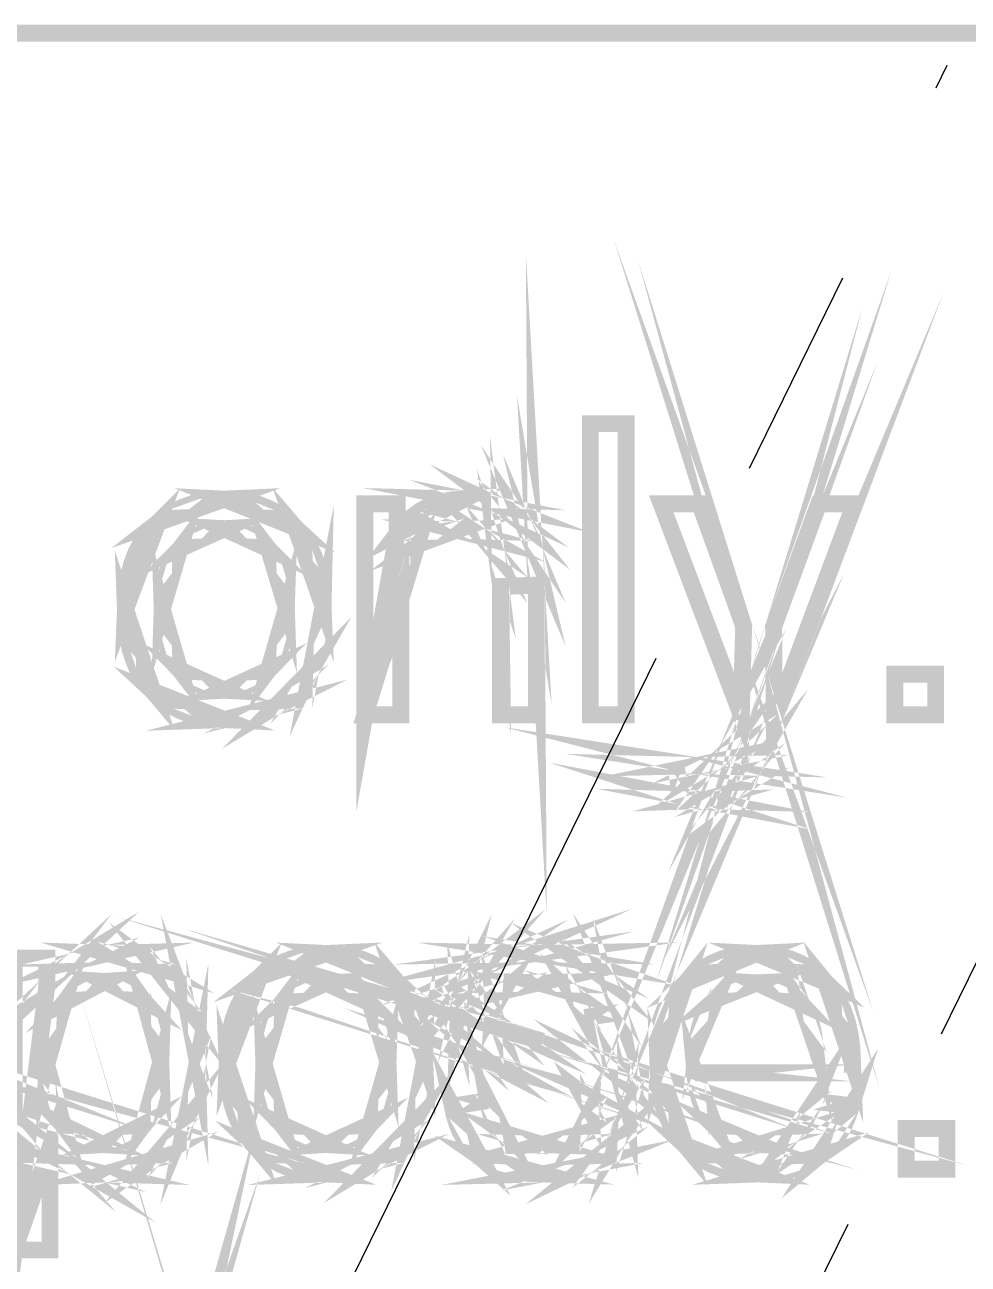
# Model space of a CAD drawing. Extents: x -4 to 1079, y -4 to 725.
# Drawn here: x 268.4 to 324.1, y 647.4 to 720.5 of the extents above; entities that cross this region are included whole.
import ezdxf

# ---------------------------------------------------------------- set-up
doc = ezdxf.new("R2010")
doc.units = 0
doc.linetypes.add('1', pattern=[125, 62.5, -12.5, 12.5, -12.5, 12.5, -12.5])
doc.linetypes.add('2', pattern=[100, 62.5, -12.5, 12.5, -12.5])
doc.layers.get('0').update_dxf_attribs({"linetype": 'CONTINUOUS'})
doc.layers.add('CL', color=7, linetype='CONTINUOUS')
doc.layers.add('ROW', color=7, linetype='CONTINUOUS')

msp = doc.modelspace()

# ---------------------------------------------------------------- linework, layer by layer
at = {"color": 7, "const_width": 1}
for points in [[(0, 720.0452880859375), (478.98712158203125, 720.0452880859375), (478.98712158203125, 612.7885437011719), (0, 612.7885437011719), (0, 720.0452880859375)], [(298.4484332893044, 689.5277444776148), (298.47952580374044, 689.3423852569387), (298.505834854417, 689.121150058067), (298.52736044133417, 688.8640388809999), (298.5441025644921, 688.5710517257377), (298.55606122389054, 688.2421885922798), (298.56323641952963, 687.8774494806266), (298.5656281514093, 687.4768343907781), (298.4484332893044, 689.5277444776148)], [(310.80077175516635, 685.0626202314161), (310.94260145563226, 684.667984471267), (311.08012603871447, 684.2676085546061), (311.2133455044134, 683.8614924814342), (311.34225985272883, 683.4496362517513), (311.4668690836608, 683.0320398655568), (311.5871731972094, 682.6087033228512), (311.7031721933745, 682.1796266236342), (310.80077175516635, 685.0626202314161)], [(311.7031721933745, 682.1796266236342), (311.80984343520885, 682.5933962388212), (311.9222548335544, 683.0042957757523), (312.04040638841116, 683.4123252344278), (312.16429809977933, 683.817484614848), (312.29392996765864, 684.2197739170123), (312.42930199204926, 684.6191931409211), (312.57041417295113, 685.0157422865741), (311.7031721933745, 682.1796266236342)], [(309.82805439969525, 677.7145023774356), (309.8900002553794, 677.8240436975257), (309.961991384958, 677.9718527276905), (310.0440277884315, 678.1579294679306), (310.13610946579973, 678.3822739182459), (310.2382364170626, 678.6448860786361), (310.3504086422202, 678.9457659491015), (310.4726261412725, 679.2849135296419), (309.82805439969525, 677.7145023774356)], [(301.75332840066403, 679.8240098953247), (301.75332840066403, 697.0047766799107), (303.8628359185532, 697.0047766799107), (303.8628359185532, 679.8240098953247), (301.75332840066403, 679.8240098953247)], [(297.79214206151664, 691.0864361436106), (297.9203388902683, 690.8939017272955), (298.0370554059972, 690.6913220370855), (298.1422916087036, 690.4786970729805), (298.2360474983877, 690.2560268349812), (298.3183230750491, 690.0233113230872), (298.38911833868804, 689.7805505372984), (298.4484332893044, 689.5277444776148), (297.79214206151664, 691.0864361436106)], [(296.4561206335202, 687.3947979873046), (296.4510979965729, 687.7498505848453), (296.4360300857308, 688.0783549585209), (296.410916900994, 688.380311108332), (296.3757584423625, 688.6557190342788), (296.3305547098363, 688.9045787363609), (296.2753057034154, 689.1268902145782), (296.2100114230998, 689.3226534689311), (296.4561206335202, 687.3947979873046)], [(294.31145465699956, 692.5513719199225), (294.62919623721683, 692.5431204449377), (294.93952344860696, 692.5183660199829), (295.24243629116995, 692.477108645058), (295.5379347649061, 692.4193483201636), (295.82601886981513, 692.345085045299), (296.1066886058971, 692.2543188204647), (296.37994397315197, 692.1470496456604), (294.31145465699956, 692.5513719199225)], [(296.37994397315197, 692.1470496456604), (296.6398056418807, 692.02638677233), (296.8802942823837, 691.8954394519168), (297.1014098946613, 691.7542076844209), (297.30315247871346, 691.6026914698423), (297.48552203454005, 691.4408908081812), (297.6485185621411, 691.2688056994373), (297.79214206151664, 691.0864361436106), (296.37994397315197, 692.1470496456604)], [(274.3180111818947, 686.0470570730977), (274.3572355847217, 686.9982488416517), (274.47490879320253, 687.8762536146868), (274.67103080733733, 688.6810713922034), (274.9456016271261, 689.4127021742016), (275.29862125256875, 690.071145960681), (275.73008968366537, 690.6564027516418), (276.2400069204159, 691.1684725470841), (274.3180111818947, 686.0470570730977)], [(276.2400069204159, 691.1684725470841), (276.71309148621924, 691.5353642174292), (277.2148768345787, 691.8458110154131), (277.7453629654946, 692.0998129410364), (278.30454987896684, 692.2973699942992), (278.89243757499537, 692.438482175201), (279.50902605358016, 692.5231494837421), (280.1543153147213, 692.5513719199225), (276.2400069204159, 691.1684725470841)], [(280.1543153147213, 692.5513719199225), (280.1543153147213, 692.5513719199225)], [(280.1543153147213, 692.5513719199225), (280.86848645399766, 692.5170505674491), (281.5443898831988, 692.4140865100283), (282.1820256023249, 692.2424797476601), (282.781393611376, 692.0022302803452), (283.34249391035195, 691.6933381080827), (283.86532649925283, 691.3158032308731), (284.3498913780786, 690.8696256487165), (280.1543153147213, 692.5513719199225)], [(288.45171155175194, 679.8240098953247), (288.45171155175194, 692.2701042508706), (290.35026831785217, 692.2701042508706), (290.35026831785217, 690.5004618330859), (290.35026831785217, 690.5004618330859), (288.45171155175194, 679.8240098953247)], [(290.35026831785217, 690.5004618330859), (290.76690801129473, 691.0445808357163), (291.23329572783484, 691.504989222557), (291.7494314674725, 691.8816869936084), (292.3153152302079, 692.174674148871), (292.9309470160408, 692.383950688344), (293.59632682497136, 692.5095166120279), (294.31145465699956, 692.5513719199225), (290.35026831785217, 690.5004618330859)], [(296.2100114230998, 689.3226534689311), (296.13192137722785, 689.4998808012165), (296.03828507413783, 689.666584513231), (295.9291025138298, 689.8227646049749), (295.8043736963039, 689.9684210764482), (295.6640986215599, 690.1035539276509), (295.5082772895979, 690.2281631585829), (295.3369097004179, 690.3422487692442), (296.2100114230998, 689.3226534689311)], [(294.31145465699956, 692.5513719199225), (294.31145465699956, 692.5513719199225)], [(310.6601379206404, 679.8005709229037), (305.93718497781083, 692.2701042508706), (308.2107653026469, 692.2701042508706), (310.80077175516635, 685.0626202314161), (310.80077175516635, 685.0626202314161), (310.6601379206404, 679.8005709229037)], [(312.57041417295113, 685.0157422865741), (315.23073754273355, 692.2701042508706), (317.3402450606227, 692.2701042508706), (312.6055726315826, 679.6130591435358), (312.6055726315826, 679.6130591435358), (312.57041417295113, 685.0157422865741)], [(283.81079501239583, 686.1173739903606), (283.7893890120726, 686.754172603329), (283.7251710111028, 687.345289137395), (283.6181410094865, 687.890723592559), (283.46829900722383, 688.3904759688209), (283.2756450043146, 688.8445462661805), (283.0401790007588, 689.252934484638), (282.7619009965565, 689.6156406241935), (283.81079501239583, 686.1173739903606)], [(296.37994397315197, 692.1470496456604), (296.37994397315197, 692.1470496456604)], [(280.1543153147213, 690.8051684745587), (279.713279956106, 690.781011982574), (279.29424853078376, 690.7085425066192), (278.8972210387547, 690.5877600466946), (278.5221974800189, 690.4186646028004), (278.1691778545762, 690.2012561749364), (277.8381621624267, 689.9355347631024), (277.5291504035704, 689.6215003672987), (280.1543153147213, 690.8051684745587)], [(276.2400069204159, 691.1684725470841), (276.2400069204159, 691.1684725470841)], [(282.7619009965565, 689.6156406241935), (282.45181295835437, 689.9312296457191), (282.1209168527988, 690.1982665100868), (281.76921267988996, 690.4167512172966), (281.3967004396278, 690.5866837673489), (281.0033801320123, 690.7080641602432), (280.5892517570435, 690.7808923959799), (280.1543153147213, 690.8051684745587), (282.7619009965565, 689.6156406241935)], [(280.1543153147213, 690.8051684745587), (280.1543153147213, 690.8051684745587)], [(284.3498913780786, 690.8696256487165), (284.3498913780786, 690.8696256487165)], [(284.3498913780786, 690.8696256487165), (284.7820773287392, 690.3629372500037), (285.14777313314414, 689.8038699231254), (285.4469787912937, 689.1924236680817), (285.6796943031879, 688.5285984848732), (285.8459196688265, 687.812394373499), (285.94565488820973, 687.0438113339598), (285.97889996133745, 686.2228493662551), (284.3498913780786, 690.8696256487165)], [(293.86611418100074, 690.7231320710853), (293.4885793037913, 690.7056724283636), (293.1261123374237, 690.6532935001983), (292.7787132818984, 690.5659952865894), (292.44638213721504, 690.4437777875372), (292.12911890337375, 690.2866410030414), (291.82692358037457, 690.094584933102), (291.53979616821744, 689.8676095777191), (293.86611418100074, 690.7231320710853)], [(295.3369097004179, 690.3422487692442), (295.15334427865156, 690.4432994411615), (294.96092944893013, 690.5288038558602), (294.759665211254, 690.5987620133412), (294.549551565623, 690.6531739136044), (294.33058851203714, 690.6920395566492), (294.10277605049635, 690.7153589424763), (293.86611418100074, 690.7231320710853), (295.3369097004179, 690.3422487692442)], [(293.86611418100074, 690.7231320710853), (293.86611418100074, 690.7231320710853)], [(297.79214206151664, 691.0864361436106), (297.79214206151664, 691.0864361436106)], [(295.3369097004179, 690.3422487692442), (295.3369097004179, 690.3422487692442)], [(277.5291504035704, 689.6215003672987), (277.25242702509, 689.2586746411495), (277.018276474068, 688.8465792382782), (276.82669875050453, 688.3852141586855), (276.67769385439976, 687.8745794023711), (276.57126178575334, 687.3146749693349), (276.5074025445656, 686.7055008595771), (276.4861161308363, 686.0470570730977), (277.5291504035704, 689.6215003672987)], [(277.5291504035704, 689.6215003672987), (277.5291504035704, 689.6215003672987)], [(282.7619009965565, 689.6156406241935), (282.7619009965565, 689.6156406241935)], [(282.76776073966175, 682.4726137788966), (283.0444841181423, 682.8397446224296), (283.27863466916415, 683.2580585281878), (283.47021239272755, 683.7275554961715), (283.6192172888325, 684.2482355263808), (283.72564935747874, 684.8200986188151), (283.7895085986666, 685.4431447734753), (283.81079501239583, 686.1173739903606), (282.76776073966175, 682.4726137788966)], [(291.53979616821744, 689.8676095777191), (291.2801736726769, 689.5918428919906), (291.060493099527, 689.2534128310141), (290.880754448768, 688.8523193947894), (290.74095772040005, 688.388562583317), (290.64110291442285, 687.8621423965966), (290.5811900308365, 687.2730588346283), (290.5612190696411, 686.6213118974119), (291.53979616821744, 689.8676095777191)], [(291.53979616821744, 689.8676095777191), (291.53979616821744, 689.8676095777191)], [(296.2100114230998, 689.3226534689311), (296.2100114230998, 689.3226534689311)], [(298.4484332893044, 689.5277444776148), (298.4484332893044, 689.5277444776148)], [(275.9294405358378, 681.2186287543736), (275.5019184623427, 681.7275892983723), (275.14016901553913, 682.2968214857392), (274.84419219542707, 682.9263253164744), (274.6139880020067, 683.6161007905779), (274.4495564352778, 684.3661479080495), (274.3508974952405, 685.1764666688895), (274.3180111818947, 686.0470570730977), (275.9294405358378, 681.2186287543736)], [(298.5656281514093, 687.4768343907781), (298.5656281514093, 679.8240098953247), (296.4561206335202, 679.8240098953247), (296.4561206335202, 687.3947979873046), (296.4561206335202, 687.3947979873046), (298.5656281514093, 687.4768343907781)], [(312.6055726315826, 679.6130591435358), (312.3948610529817, 679.0531547104998), (312.1980215192829, 678.5453900324408), (312.01505403048645, 678.0897651093594), (311.8459585865922, 677.6862799412553), (311.69073518760007, 677.3349345281283), (311.5493838335102, 677.0357288699788), (311.4219045243226, 676.7886629668064), (312.6055726315826, 679.6130591435358)], [(290.5612190696411, 686.6213118974119), (290.5612190696411, 679.8240098953247), (288.45171155175194, 679.8240098953247), (290.5612190696411, 686.6213118974119)], [(274.3180111818947, 686.0470570730977), (274.3180111818947, 686.0470570730977)], [(276.4861161308363, 686.0470570730977), (276.50740254456565, 685.3884937000244), (276.5712617857534, 684.7789608304846), (276.6776938543997, 684.2184584644784), (276.8266987505046, 683.7069866020062), (277.018276474068, 683.2445452430676), (277.2524270250899, 682.8311343876626), (277.5291504035704, 682.4667540357914), (276.4861161308363, 686.0470570730977)], [(283.81079501239583, 686.1173739903606), (283.81079501239583, 686.1173739903606)], [(285.97889996133745, 686.2228493662551), (285.96419081027744, 685.5573499707308), (285.92006335709704, 684.9337058831005), (285.8465176017964, 684.3519171033653), (285.7435535443757, 683.8119836315246), (285.6111711848347, 683.3139054675787), (285.44937052317346, 682.8576826115273), (285.258151559392, 682.4433150633704), (285.97889996133745, 686.2228493662551)], [(285.97889996133745, 686.2228493662551), (285.97889996133745, 686.2228493662551)], [(280.1543153147213, 681.2772261854261), (280.59224142189316, 681.3016218505992), (281.0086419421476, 681.3748088461175), (281.40351687548485, 681.4967871719819), (281.77686622190504, 681.6675568281921), (282.1286899814078, 681.8871178147479), (282.45898815399346, 682.1554701316494), (282.76776073966175, 682.4726137788966), (280.1543153147213, 681.2772261854261)], [(280.1543153147213, 679.5427422262728), (279.4280659294526, 679.5769439921526), (278.7427151593265, 679.6795492897912), (278.09826300434327, 679.8505581191891), (277.4947094645028, 680.0899704803467), (276.93205453980505, 680.397786373263), (276.4102982302501, 680.7740057979388), (275.9294405358378, 681.2186287543736), (280.1543153147213, 679.5427422262728)], [(277.5291504035704, 682.4667540357914), (277.5291504035704, 682.4667540357914)], [(277.5291504035704, 682.4667540357914), (277.8381621624268, 682.151165014266), (278.1691778545762, 681.8841281498981), (278.52219748001886, 681.6656434426882), (278.89722103875476, 681.495710892636), (279.29424853078376, 681.3743304997416), (279.7132799561059, 681.301502264005), (280.1543153147213, 681.2772261854261), (277.5291504035704, 682.4667540357914)], [(285.258151559392, 682.4433150633704), (285.03882974602425, 682.0624317615295), (284.79272053560373, 681.706661644425), (284.51982392813073, 681.3760047120574), (284.2201399236053, 681.0704609644267), (283.8936685220272, 680.7900304015327), (283.5404097233966, 680.5347130233755), (283.16036352771334, 680.304508829955), (285.258151559392, 682.4433150633704)], [(282.76776073966175, 682.4726137788966), (282.76776073966175, 682.4726137788966)], [(285.258151559392, 682.4433150633704), (285.258151559392, 682.4433150633704)], [(311.7031721933745, 682.1796266236342), (311.7031721933745, 682.1796266236342)], [(319.7310202475637, 679.8240098953247), (319.7310202475637, 682.2265045684762), (322.13351492071524, 682.2265045684762), (322.13351492071524, 679.8240098953247), (319.7310202475637, 679.8240098953247)], [(275.9294405358378, 681.2186287543736), (275.9294405358378, 681.2186287543736)], [(280.1543153147213, 681.2772261854261), (280.1543153147213, 681.2772261854261)], [(309.13660471327603, 677.0582111496478), (309.25403874856903, 677.129006413287), (309.3652542809747, 677.2074552189408), (309.47025131049315, 677.2935575666096), (309.5690298371245, 677.3873134562936), (309.6615898608686, 677.4887228879925), (309.74793138172555, 677.5977858617066), (309.82805439969525, 677.7145023774356), (309.13660471327603, 677.0582111496478)], [(283.16036352771334, 680.304508829955), (282.7617814099626, 680.1024074861211), (282.352914845129, 679.931398656723), (281.9337638332128, 679.7914823417608), (281.50432837421397, 679.682658541235), (281.0646084681324, 679.6049272551448), (280.6146041149682, 679.5582884834909), (280.1543153147213, 679.5427422262728), (283.16036352771334, 680.304508829955)], [(283.16036352771334, 680.304508829955), (283.16036352771334, 680.304508829955)], [(310.4726261412725, 679.2849135296419), (310.49080330355827, 679.3384883237471), (310.51185054409945, 679.3987599671153), (310.5357678628963, 679.4657284597466), (310.56255525994897, 679.5393938016414), (310.59221273525714, 679.6197559927989), (310.624740288821, 679.7068150332198), (310.6601379206404, 679.8005709229037), (310.4726261412725, 679.2849135296419)], [(280.1543153147213, 679.5427422262728), (280.1543153147213, 679.5427422262728)], [(310.4726261412725, 679.2849135296419), (310.4726261412725, 679.2849135296419)], [(308.0115340370685, 676.8238214254379), (308.2066993584515, 676.8286048891974), (308.3903843668119, 676.8429552804755), (308.5625890621497, 676.8668725992724), (308.72331344446513, 676.9003568455882), (308.87255751375795, 676.9434080194226), (309.01032127002827, 676.9960261207758), (309.13660471327603, 677.0582111496478), (308.0115340370685, 676.8238214254379)], [(311.4219045243226, 676.7886629668064), (311.2578317173757, 676.5020139010254), (311.0870620611656, 676.2380862881012), (310.9095955556923, 675.996880128034), (310.72543220095605, 675.7783954208242), (310.5345719969566, 675.5826321664713), (310.33701494369393, 675.4095903649755), (310.1327610411681, 675.2592700163368), (311.4219045243226, 676.7886629668064)], [(309.82805439969525, 677.7145023774356), (309.82805439969525, 677.7145023774356)], [(306.8044269573875, 677.0113332048059), (306.99839641283063, 676.9615851817084), (307.1851906726346, 676.9194907006256), (307.36480973679954, 676.885049761558), (307.5372536053254, 676.8582623645057), (307.70252227821214, 676.839128509468), (307.8606157554599, 676.8276481964455), (308.0115340370685, 676.8238214254379), (306.8044269573875, 677.0113332048059)], [(307.0388166815974, 675.0307400352322), (306.8044269573875, 677.0113332048059), (306.8044269573875, 677.0113332048059), (307.0388166815974, 675.0307400352322)], [(308.0115340370685, 676.8238214254379), (308.0115340370685, 676.8238214254379)], [(309.13660471327603, 677.0582111496478), (309.13660471327603, 677.0582111496478)], [(308.39827708201483, 674.7729113386013), (308.22128892291767, 674.7781731487368), (308.038560607309, 674.7939585791426), (307.85009213518913, 674.8202676298191), (307.65588350655815, 674.8571003007664), (307.4559347214158, 674.9044565919844), (307.2502457797623, 674.9623365034729), (307.0388166815974, 675.0307400352322), (308.39827708201483, 674.7729113386013)], [(311.4219045243226, 676.7886629668064), (311.4219045243226, 676.7886629668064)], [(310.1327610411681, 675.2592700163368), (309.9194185574996, 675.1302360814276), (309.69459576080834, 675.0210535211194), (309.45829265109467, 674.9317223354128), (309.2105092283586, 674.8622425243077), (308.9512454925998, 674.8126140878041), (308.68050144381857, 674.782837025902), (308.39827708201483, 674.7729113386013), (310.1327610411681, 675.2592700163368)], [(308.39827708201483, 674.7729113386013), (308.39827708201483, 674.7729113386013)], [(310.1327610411681, 675.2592700163368), (310.1327610411681, 675.2592700163368)], [(269.67709203390405, 663.8386328723282), (269.87488826035474, 664.1001687533727), (270.0798596824443, 664.3423316061916), (270.29200630017306, 664.5651214307849), (270.5113281135409, 664.7685382271528), (270.73782512254786, 664.9525819952952), (270.97149732719384, 665.117252735212), (271.2123447274789, 665.2625504469033), (269.67709203390405, 663.8386328723282)], [(295.3779252935201, 664.8699476588517), (295.5258539102792, 664.9714766771448), (295.6883720915042, 665.0684614048663), (295.86547983719544, 665.1609018420163), (296.05717714735295, 665.2487979885952), (296.2634640219764, 665.3321498446023), (296.48434046106604, 665.4109574100382), (296.7198064646218, 665.4852206849027), (295.3779252935201, 664.8699476588517)], [(294.34075076389126, 663.692139294697), (294.45519513433464, 663.8898159345538), (294.58088064461236, 664.0776864737035), (294.7178072947248, 664.2557509121466), (294.86597508467185, 664.424009249883), (295.0253840144534, 664.5824614869126), (295.1960340840695, 664.7311076232356), (295.3779252935201, 664.8699476588517), (294.34075076389126, 663.692139294697)], [(293.95986746205017, 662.1510268580168), (293.96764059065924, 662.3862536883847), (293.9909599764862, 662.6164578818051), (294.0298256195312, 662.8416394382781), (294.0842375197942, 663.061798357804), (294.1541956772752, 663.2769346403823), (294.2397000919742, 663.4870482860133), (294.34075076389126, 663.692139294697), (293.95986746205017, 662.1510268580168)], [(302.7494821199216, 664.1726382293273), (302.8934643790792, 663.9567844271851), (303.0240529397104, 663.7210792504412), (303.14124780181527, 663.465522699096), (303.245048965394, 663.1901147731494), (303.33545643044636, 662.8948554726013), (303.4124701969725, 662.5797447974519), (303.4760902649723, 662.2447827477008), (302.7494821199216, 664.1726382293273)], [(271.2123447274789, 665.2625504469033), (271.46419409441063, 665.3884751303693), (271.73087219899634, 665.4950267856094), (272.0123790412362, 665.5822054126241), (272.3087146211302, 665.6500110114137), (272.6198789386782, 665.6984435819774), (272.94587199388036, 665.7275031243157), (273.2866937867366, 665.7371896384284), (271.2123447274789, 665.2625504469033)], [(273.2866937867366, 665.7371896384284), (273.73442599461515, 665.7204475152706), (274.16685111846357, 665.670221145797), (274.58396915828195, 665.5865105300077), (274.98578011407045, 665.469315667903), (275.3722839858288, 665.3186365594821), (275.74348077355717, 665.1344732047457), (276.09937047725543, 664.9168256036937), (273.2866937867366, 665.7371896384284)], [(280.3183855130337, 659.2328747916035), (280.3576099158608, 660.1840665601575), (280.4752831243416, 661.0620713331928), (280.67140513847636, 661.8668891107093), (280.94597595826514, 662.5985198927074), (281.2989955837078, 663.2569636791868), (281.73046401480445, 663.8422204701477), (282.24038125155494, 664.35429026559), (280.3183855130337, 659.2328747916035)], [(282.24038125155494, 664.35429026559), (282.7134658173582, 664.7211819359351), (283.2152511657177, 665.0316287339189), (283.74573729663365, 665.2856306595423), (284.30492421010587, 665.483187712805), (284.8928119061344, 665.624299893707), (285.50940038471924, 665.708967202248), (286.15468964586034, 665.7371896384284), (282.24038125155494, 664.35429026559)], [(296.7198064646218, 665.4852206849027), (296.96507856888434, 665.5520695909403), (297.21537331009415, 665.6086340498949), (297.47069068825135, 665.6549140617668), (297.731030703356, 665.6909096265564), (297.99639335540786, 665.7166207442631), (298.26677864440717, 665.7320474148871), (298.5421865703538, 665.7371896384284), (296.7198064646218, 665.4852206849027)], [(294.42278716736473, 660.4810000730213), (294.2999717353426, 660.7002022997954), (294.1960509851698, 660.9258622026441), (294.11102491684676, 661.1579797815683), (294.0448935303733, 661.3965550365679), (293.99765682574935, 661.6415879676423), (293.96931480297496, 661.893078574792), (293.95986746205017, 662.1510268580168), (294.42278716736473, 660.4810000730213)], [(298.5421865703538, 665.7371896384284), (298.9534448670671, 665.7285794036616), (299.35011359931406, 665.7027486993609), (299.732192767095, 665.6596975255262), (300.0996823704098, 665.5994258821581), (300.4525824092585, 665.5219337692561), (300.79089288364105, 665.4272211868202), (301.1146137935575, 665.3152881348506), (298.5421865703538, 665.7371896384284)], [(301.1146137935575, 665.3152881348506), (301.4192008484365, 665.1886459318208), (301.70010975770634, 665.0498058962047), (301.95734052136726, 664.898768028002), (302.19089313941936, 664.735532327213), (302.40076761186236, 664.5600987938376), (302.5869639386965, 664.3724674278757), (302.7494821199216, 664.1726382293273), (301.1146137935575, 665.3152881348506)], [(305.7496705898084, 659.1273994157091), (305.7826764897482, 659.9960764344137), (305.88169418956744, 660.8073518880053), (306.0467236892662, 661.5612257764845), (306.2777649888446, 662.2576980998513), (306.57481808830244, 662.8967688581051), (306.9378829876398, 663.4784380512465), (307.3669596868567, 664.0027056792751), (305.7496705898084, 659.1273994157091)], [(307.3669596868567, 664.0027056792751), (307.8486544874269, 664.4628748929282), (308.369573690824, 664.852248842942), (308.929717297048, 665.170827529317), (309.5290853060991, 665.4186109520534), (310.1676777179771, 665.5955991111506), (310.8454945326821, 665.7017920066089), (311.562535750214, 665.7371896384284), (307.3669596868567, 664.0027056792751)], [(267.7550962953828, 648.239996726159), (267.7550962953828, 665.4559219693765), (269.67709203390405, 665.4559219693765), (269.67709203390405, 663.8386328723282), (269.67709203390405, 663.8386328723282), (267.7550962953828, 648.239996726159)], [(271.2123447274789, 665.2625504469033), (271.2123447274789, 665.2625504469033)], [(273.2866937867366, 665.7371896384284), (273.2866937867366, 665.7371896384284)], [(276.09937047725543, 664.9168256036937), (276.43540880635237, 664.6686834211757), (276.7470514702763, 664.393036322041), (277.03429846902736, 664.0898843062898), (277.29714980260565, 663.7592273739224), (277.535605471011, 663.4010655249383), (277.74966547424356, 663.0153987593378), (277.9393298123032, 662.6022270771209), (276.09937047725543, 664.9168256036937)], [(286.15468964586034, 665.7371896384284), (286.15468964586034, 665.7371896384284)], [(286.15468964586034, 665.7371896384284), (286.8688607851367, 665.7028682859549), (287.5447642143379, 665.5999042285341), (288.18239993346396, 665.428297466166), (288.78176794251505, 665.188047998851), (289.342868241491, 664.8791558265885), (289.86570083039186, 664.501620949379), (290.35026570921764, 664.0554433672223), (286.15468964586034, 665.7371896384284)], [(296.7198064646218, 665.4852206849027), (296.7198064646218, 665.4852206849027)], [(298.5421865703538, 665.7371896384284), (298.5421865703538, 665.7371896384284)], [(301.41346069192514, 661.9635150786489), (301.3623972162938, 662.229475663671), (301.289568980557, 662.4782157791589), (301.19497598471514, 662.7097354251131), (301.07861822876816, 662.9240346015337), (300.94049571271586, 663.1211133084203), (300.7806084365584, 663.3009715457732), (300.5989564002957, 663.4636093135923), (301.41346069192514, 661.9635150786489)], [(301.1146137935575, 665.3152881348506), (301.1146137935575, 665.3152881348506)], [(311.562535750214, 665.7371896384284), (311.562535750214, 665.7371896384284)], [(311.562535750214, 665.7371896384284), (312.2570946880769, 665.702509526173), (312.91434260861644, 665.5984691894063), (313.53427951183284, 665.4250686281283), (314.11690539772604, 665.1823078423397), (314.662220266296, 664.8701868320397), (315.17022411754283, 664.4887055972288), (315.64091695146635, 664.0378641379066), (311.562535750214, 665.7371896384284)], [(314.9963452098891, 660.428262385074), (314.9456404940397, 660.8609266821106), (314.87388853764884, 661.2615417719591), (314.78108934071673, 661.6301076546197), (314.66724290324333, 661.9666243300926), (314.5323492252287, 662.2710917983775), (314.3764083066727, 662.5435100594746), (314.19942014757544, 662.7838791133836), (314.9963452098891, 660.428262385074)], [(276.4040771187283, 659.338350167498), (276.384106157533, 659.9936847025341), (276.32419327394655, 660.6002279072239), (276.22433846796935, 661.1579797815683), (276.0845417396014, 661.666940325567), (275.9048030888424, 662.1271095392199), (275.6851225156926, 662.5384874225272), (275.42550002015196, 662.9010739754885), (276.4040771187283, 659.338350167498)], [(276.09937047725543, 664.9168256036937), (276.09937047725543, 664.9168256036937)], [(277.9393298123032, 662.6022270771209), (278.1041201388141, 662.1694431934907), (278.24355810740013, 661.7249398236496), (278.35764371806147, 661.268716967598), (278.4463769707981, 660.8007746253363), (278.5097578656099, 660.3211127968639), (278.5477864024971, 659.8297314821809), (278.56046258145943, 659.3266306812875), (277.9393298123032, 662.6022270771209)], [(289.81116934353486, 659.3031917088665), (289.7897633432117, 659.9399903218349), (289.72554534224184, 660.5311068559009), (289.61851534062555, 661.0765413110647), (289.46867333836286, 661.5762936873267), (289.27601933545355, 662.0303639846863), (289.04055333189785, 662.438752203144), (288.76227532769553, 662.8014583426993), (289.81116934353486, 659.3031917088665)], [(295.3779252935201, 664.8699476588517), (295.3779252935201, 664.8699476588517)], [(273.08746252115816, 664.0847420827486), (272.70873177800894, 664.0590309650421), (272.3426772138218, 663.9818976119217), (271.98929882859716, 663.8533420233882), (271.64859662233494, 663.6733641994415), (271.320570595035, 663.4419641400812), (271.00522074669755, 663.1591418453074), (270.7025470773224, 662.8248973151203), (273.08746252115816, 664.0847420827486)], [(275.42550002015196, 662.9010739754885), (275.13813343480695, 663.2151083712924), (274.8352205922438, 663.4808297831262), (274.51676149246265, 663.6982382109901), (274.18275613546353, 663.8673336548845), (273.83320452124644, 663.9881161148089), (273.46810664981126, 664.0605855907637), (273.08746252115816, 664.0847420827486), (275.42550002015196, 662.9010739754885)], [(273.08746252115816, 664.0847420827486), (273.08746252115816, 664.0847420827486)], [(286.15468964586034, 663.9909861930646), (285.713654287245, 663.9668297010799), (285.2946228619228, 663.894360225125), (284.8975953698937, 663.7735777652005), (284.52257181115795, 663.6044823213063), (284.16955218571525, 663.3870738934422), (283.83853649356575, 663.1213524816083), (283.5295247347094, 662.8073180858046), (286.15468964586034, 663.9909861930646)], [(282.24038125155494, 664.35429026559), (282.24038125155494, 664.35429026559)], [(288.76227532769553, 662.8014583426993), (288.4521872894934, 663.117047364225), (288.1212911839378, 663.3840842285924), (287.769587011029, 663.6025689358024), (287.39707477076684, 663.7725014858546), (287.0037544631514, 663.893881878749), (286.5896260881825, 663.9667101144857), (286.15468964586034, 663.9909861930646), (288.76227532769553, 662.8014583426993)], [(286.15468964586034, 663.9909861930646), (286.15468964586034, 663.9909861930646)], [(290.35026570921764, 664.0554433672223), (290.35026570921764, 664.0554433672223)], [(290.35026570921764, 664.0554433672223), (290.78245165987823, 663.5487549685097), (291.1481474642832, 662.9896876416311), (291.44735312243273, 662.3782413865877), (291.68006863432686, 661.714416203379), (291.84629399996555, 660.9982120920049), (291.94602921934876, 660.2296290524656), (291.9792742924765, 659.408667084761), (290.35026570921764, 664.0554433672223)], [(294.34075076389126, 663.692139294697), (294.34075076389126, 663.692139294697)], [(298.69453989109024, 664.0027056792751), (298.29631653312146, 663.9928995785685), (297.9320557678442, 663.9634812764481), (297.6017575952585, 663.9144507729144), (297.3054220153646, 663.8458080679674), (297.04304902816233, 663.7575531616067), (296.8146386336516, 663.6496860538325), (296.6201908318326, 663.5222067446448), (298.69453989109024, 664.0027056792751)], [(300.5989564002957, 663.4636093135923), (300.39506125755196, 663.606634879998), (300.168444661951, 663.7276565131104), (299.919106613493, 663.8266742129296), (299.647047112178, 663.9036879794558), (299.35226615800576, 663.9586978126888), (299.0347637509766, 663.9917037126286), (298.69453989109024, 664.0027056792751), (300.5989564002957, 663.4636093135923)], [(295.99905806267634, 662.3971360684372), (296.0043198728117, 662.2816154186482), (296.02010530321763, 662.1694431934905), (296.04641435389425, 662.0606193929643), (296.08324702484157, 661.9551440170701), (296.1306033160595, 661.8530170658071), (296.18848322754803, 661.7542385391758), (296.25688675930724, 661.658808437176), (295.99905806267634, 662.3971360684372)], [(296.6201908318326, 663.5222067446448), (296.45540050532185, 663.3815729101191), (296.3159625367357, 663.2342422263297), (296.20187692607425, 663.0802146932775), (296.11314367333773, 662.9194903109621), (296.04976277852586, 662.7520690793837), (296.0117342416387, 662.5779509985421), (295.99905806267634, 662.3971360684372), (296.6201908318326, 663.5222067446448)], [(298.69453989109024, 664.0027056792751), (298.69453989109024, 664.0027056792751)], [(302.7494821199216, 664.1726382293273), (302.7494821199216, 664.1726382293273)], [(311.585974722635, 664.0027056792751), (311.18021740924513, 663.9828543046739), (310.7933547777048, 663.9233001808692), (310.4253868280139, 663.824043307862), (310.0763135601729, 663.685083685652), (309.74613497418125, 663.5064213142389), (309.43485107003926, 663.2880561936229), (309.14246184774674, 663.029988323804), (311.585974722635, 664.0027056792751)], [(307.3669596868567, 664.0027056792751), (307.3669596868567, 664.0027056792751)], [(314.19942014757544, 662.7838791133836), (313.8992577966741, 663.1072412635182), (313.57469978059964, 663.380855390555), (313.2257460993524, 663.6047214944941), (312.8523967529324, 663.778839575336), (312.4546517413395, 663.9032096330799), (312.03251106457367, 663.9778316677263), (311.585974722635, 664.0027056792751), (314.19942014757544, 662.7838791133836)], [(311.585974722635, 664.0027056792751), (311.585974722635, 664.0027056792751)], [(315.64091695146635, 664.0378641379066), (315.64091695146635, 664.0378641379066)], [(315.64091695146635, 664.0378641379066), (316.06066589635253, 663.5241201301486), (316.4158380804868, 662.9539312500298), (316.70643350386956, 662.32729749755), (316.9324521665006, 661.64421887271), (317.0938940683798, 660.9046953755088), (317.1907592095074, 660.1087270059471), (317.2230475898832, 659.2563137640245), (315.64091695146635, 664.0378641379066)], [(260.2311861482449, 660.5571767333895), (260.84311074966433, 660.3908317811571), (261.39978634466286, 660.233336236879), (261.90121293324046, 660.084690100556), (262.3473905153972, 659.9448933721882), (262.738319091133, 659.8139460517749), (263.0739986604479, 659.6918481393167), (263.35442922334187, 659.5785996348131), (260.2311861482449, 660.5571767333895)], [(279.8144563031383, 638.0088836178184), (279.5886768136954, 638.612556744253), (279.38011779378604, 639.1846590098753), (279.1887792434106, 639.7251904146858), (279.01466116256904, 640.2341509586847), (278.85776355126114, 640.7115406418714), (278.71808640948706, 641.1573594642462), (278.5956297372468, 641.5716074258089), (279.8144563031383, 638.0088836178184)], [(275.40206104773097, 655.6525717542972), (275.6679020461588, 656.0191046648603), (275.8928444294439, 656.4389731963403), (276.07688819758624, 656.9121773487375), (276.220033350586, 657.4387171220519), (276.32227988844284, 658.0185925162834), (276.38362781115694, 658.6518035314322), (276.4040771187283, 659.338350167498), (275.40206104773097, 655.6525717542972)], [(298.92892961530015, 660.5571767333895), (299.5408542167197, 660.3908317811571), (300.0975298117181, 660.233336236879), (300.59895640029566, 660.084690100556), (301.04513398245246, 659.9448933721882), (301.43606255818827, 659.8139460517749), (301.77174212750316, 659.6918481393167), (302.05217269039713, 659.5785996348131), (298.92892961530015, 660.5571767333895)], [(296.25688675930724, 661.658808437176), (296.33653143090106, 661.5640958547403), (296.42813476189326, 661.4741667360638), (296.5316967522839, 661.3890210811466), (296.6472174020731, 661.3086588899889), (296.77469671126073, 661.2330801625907), (296.9141346798469, 661.1622848989518), (297.0655313078314, 661.0962730990723), (296.25688675930724, 661.658808437176)], [(296.6201908318326, 663.5222067446448), (296.6201908318326, 663.5222067446448)], [(300.5989564002957, 663.4636093135923), (300.5989564002957, 663.4636093135923)], [(309.14246184774674, 663.029988323804), (308.87757754207087, 662.7386753808576), (308.64880838777816, 662.4205750408581), (308.45615438486885, 662.0756873038065), (308.29961553334294, 661.7040121697023), (308.17919183320043, 661.3055496385454), (308.09488328444127, 660.880299710336), (308.04668988706544, 660.428262385074), (309.14246184774674, 663.029988323804)], [(309.14246184774674, 663.029988323804), (309.14246184774674, 663.029988323804)], [(270.7025470773224, 662.8248973151203), (270.42737832456373, 662.4416222813996), (270.1945432260756, 662.0117084760248), (270.004041781858, 661.5351558989958), (269.8558739919111, 661.0119645503131), (269.7500398562347, 660.4421344299762), (269.68653937482884, 659.8256655379855), (269.66537254769355, 659.1625578743406), (270.7025470773224, 662.8248973151203)], [(270.7025470773224, 662.8248973151203), (270.7025470773224, 662.8248973151203)], [(275.42550002015196, 662.9010739754885), (275.42550002015196, 662.9010739754885)], [(277.9393298123032, 662.6022270771209), (277.9393298123032, 662.6022270771209)], [(281.9298148669768, 654.4044464728795), (281.50229279348173, 654.9134070168783), (281.14054334667816, 655.4826392042451), (280.84456652656615, 656.1121430349802), (280.6143623331458, 656.8019185090837), (280.44993076641686, 657.5519656265553), (280.3512718263795, 658.3622843873953), (280.3183855130337, 659.2328747916035), (281.9298148669768, 654.4044464728795)], [(283.5295247347094, 662.8073180858046), (283.252801356229, 662.4444923596552), (283.018650805207, 662.032396956784), (282.82707308164356, 661.5710318771913), (282.6780681855388, 661.0603971208769), (282.5716361168924, 660.5004926878407), (282.5077768757046, 659.891318578083), (282.48649046197534, 659.2328747916035), (283.5295247347094, 662.8073180858046)], [(283.5295247347094, 662.8073180858046), (283.5295247347094, 662.8073180858046)], [(288.76227532769553, 662.8014583426993), (288.76227532769553, 662.8014583426993)], [(288.7681350708008, 655.6584314974025), (289.0448584492813, 656.0255623409354), (289.27900900030323, 656.4438762466938), (289.4705867238666, 656.9133732146773), (289.6195916199715, 657.4340532448866), (289.72602368861783, 658.0059163373211), (289.7898829298056, 658.6289624919812), (289.81116934353486, 659.3031917088665), (288.7681350708008, 655.6584314974025)], [(295.7822475677822, 659.2973319657613), (295.53494249142193, 659.4262463140769), (295.3053362309714, 659.5685543609184), (295.0934287864306, 659.7242561062865), (294.89922015779956, 659.8933515501808), (294.7227103450782, 660.0758406926013), (294.56389934826666, 660.2717235335482), (294.42278716736473, 660.4810000730213), (295.7822475677822, 659.2973319657613)], [(295.99905806267634, 662.3971360684372), (295.99905806267634, 662.3971360684372)], [(303.4760902649723, 662.2447827477008), (301.41346069192514, 661.9635150786489), (301.41346069192514, 661.9635150786489), (303.4760902649723, 662.2447827477008)], [(314.19942014757544, 662.7838791133836), (314.19942014757544, 662.7838791133836)], [(262.457888528239, 657.5687077497132), (262.3076877661943, 657.6521791923146), (262.10486890279634, 657.741869137803), (261.8494319380451, 657.8377775861786), (261.5413768719407, 657.9399045374416), (261.180703704483, 658.0482499915917), (260.76741243567204, 658.1628139486289), (260.30150306550786, 658.2835964085534), (262.457888528239, 657.5687077497132)], [(301.15563199529424, 657.5687077497132), (301.00543123324957, 657.6521791923146), (300.8026123698516, 657.741869137803), (300.5471754051003, 657.8377775861786), (300.2391203389959, 657.9399045374416), (299.87844717153826, 658.0482499915917), (299.46515590272736, 658.1628139486289), (298.9992465325631, 658.2835964085534), (301.15563199529424, 657.5687077497132)], [(298.9992465325631, 658.2835964085534), (298.3653179978506, 658.4477888020946), (297.7895085478144, 658.60552351956), (297.27181818245487, 658.7568005609506), (296.81224690177197, 658.9016199262661), (296.4107947057655, 659.0399816155062), (296.06746159443554, 659.1718856286714), (295.7822475677822, 659.2973319657613), (298.9992465325631, 658.2835964085534)], [(293.95986746205017, 662.1510268580168), (293.95986746205017, 662.1510268580168)], [(296.25688675930724, 661.658808437176), (296.25688675930724, 661.658808437176)], [(307.349380457541, 654.4103062159847), (306.92496763548957, 654.9184296538257), (306.56584909375357, 655.4818020980871), (306.2720248323333, 656.1004235487696), (306.0434948512287, 656.7742940058733), (305.8802591504396, 657.5034134693976), (305.78231772996617, 658.287781939343), (305.7496705898084, 659.1273994157091), (307.349380457541, 654.4103062159847)], [(297.0655313078314, 661.0962730990723), (297.0655313078314, 661.0962730990723)], [(297.0655313078314, 661.0962730990723), (297.18105195762064, 661.0565703498695), (297.34679897688335, 661.0044305948921), (297.56277236561954, 660.9398538341403), (297.82897212382943, 660.8628400676143), (298.14539825151274, 660.7733892953137), (298.5120507486697, 660.6715015172388), (298.92892961530015, 660.5571767333895), (297.0655313078314, 661.0962730990723)], [(302.05217269039713, 659.5785996348131), (302.29720562147173, 659.4627202252423), (302.5266922953282, 659.3327295975807), (302.74063271196667, 659.1886277518292), (302.9390268713873, 659.0304146879876), (303.1218747735898, 658.8580904060557), (303.28917641857436, 658.6716549060336), (303.4409318063408, 658.4711081879213), (302.05217269039713, 659.5785996348131)], [(278.56046258145943, 659.3266306812875), (278.5464709499633, 658.7886105949507), (278.50449605547465, 658.2661367658317), (278.43453789799355, 657.7592091939307), (278.33659647752023, 657.267827879248), (278.21067179405435, 656.791992821783), (278.05676384759613, 656.3317040215361), (277.87487263814546, 655.8869614785071), (278.56046258145943, 659.3266306812875)], [(294.42278716736473, 660.4810000730213), (294.42278716736473, 660.4810000730213)], [(298.92892961530015, 660.5571767333895), (298.92892961530015, 660.5571767333895)], [(303.4409318063408, 658.4711081879213), (303.5746296184157, 658.2563306651251), (303.68775853632513, 658.0272027510504), (303.7803185600692, 657.7837244456975), (303.85230968964805, 657.5258957490668), (303.9037319250614, 657.2537166611577), (303.93458526630945, 656.9671871819705), (303.9448697133921, 656.6663073115051), (303.4409318063408, 658.4711081879213)], [(313.67204326810315, 655.0724571868777), (313.89949696986196, 655.2614040053736), (314.11307862671856, 655.4800082991775), (314.31278823867285, 655.7282700682894), (314.49862580572506, 656.0061893127098), (314.67059132787494, 656.3137660324384), (314.82868480512263, 656.6510002274752), (314.9729062374681, 657.0178918978199), (313.67204326810315, 655.0724571868777)], [(314.9963452098891, 660.428262385074), (314.9963452098891, 660.428262385074)], [(276.4040771187283, 659.338350167498), (276.4040771187283, 659.338350167498)], [(278.56046258145943, 659.3266306812875), (278.56046258145943, 659.3266306812875)], [(289.81116934353486, 659.3031917088665), (289.81116934353486, 659.3031917088665)], [(291.9792742924765, 659.408667084761), (291.9645651414164, 658.7431676892365), (291.92043768823606, 658.1195236016066), (291.8468919329355, 657.537734821871), (291.7439278755147, 656.9978013500306), (291.6115455159737, 656.4997231860845), (291.4497448543125, 656.0435003300331), (291.258525890531, 655.6291327818763), (291.9792742924765, 659.408667084761)], [(291.9792742924765, 659.408667084761), (291.9792742924765, 659.408667084761)], [(295.2314317158889, 653.7364357588813), (294.8869027386192, 654.0442516517979), (294.57992395186056, 654.3917702939171), (294.3104953556131, 654.7789916852394), (294.07861694987696, 655.2059158257647), (293.8842887346518, 655.6725427154927), (293.72751070993803, 656.1788723544237), (293.6082828757353, 656.7249047425576), (295.2314317158889, 653.7364357588813)], [(295.7822475677822, 659.2973319657613), (295.7822475677822, 659.2973319657613)], [(302.05217269039713, 659.5785996348131), (302.05217269039713, 659.5785996348131)], [(269.66537254769355, 659.1625578743406), (269.6852239222951, 658.5017223559817), (269.7447780460993, 657.8920698998477), (269.84403491910655, 657.3336005059393), (269.98299454131677, 656.8263141742566), (270.1616569127298, 656.3702109047991), (270.3800220333458, 655.9652906975671), (270.63808990316465, 655.6115535525605), (269.66537254769355, 659.1625578743406)], [(280.3183855130337, 659.2328747916035), (280.3183855130337, 659.2328747916035)], [(282.48649046197534, 659.2328747916035), (282.5077768757047, 658.5743114185302), (282.5716361168924, 657.9647785489904), (282.6780681855387, 657.4042761829843), (282.8270730816436, 656.8928043205121), (283.018650805207, 656.4303629615735), (283.252801356229, 656.0169521061684), (283.5295247347094, 655.6525717542972), (282.48649046197534, 659.2328747916035)], [(301.7767647644505, 656.4436370735057), (301.7640885854882, 656.6416724731444), (301.726060048601, 656.8272708670085), (301.6626791537891, 657.0004322550981), (301.5739459010526, 657.1611566374136), (301.4598602903912, 657.3094440139545), (301.3204223218051, 657.4452943847211), (301.15563199529424, 657.5687077497132), (301.7767647644505, 656.4436370735057)], [(305.7496705898084, 659.1273994157091), (305.7496705898084, 659.1273994157091)], [(317.2113281036727, 658.6937784259208), (307.9294950249605, 658.6937784259208), (307.9294950249605, 658.6937784259208), (317.2113281036727, 658.6937784259208)], [(307.9294950249605, 658.6937784259208), (307.98187395312584, 658.1274163168096), (308.0720422449902, 657.6002786105252), (308.19999990055373, 657.1123653070678), (308.3657469198165, 656.6636764064374), (308.56928330277833, 656.254211908634), (308.8106090494394, 655.8839718136576), (309.0897241597995, 655.552956121508), (307.9294950249605, 658.6937784259208)], [(317.2230475898832, 659.2563137640245), (317.22280841669533, 659.198912198912), (317.22209089713135, 659.1338570917842), (317.22089503119145, 659.0611484426415), (317.2192208188757, 658.9807862514839), (317.21706826018396, 658.8927705183112), (317.21443735511633, 658.7971012431235), (317.2113281036727, 658.6937784259208), (317.2230475898832, 659.2563137640245)], [(317.2230475898832, 659.2563137640245), (317.2230475898832, 659.2563137640245)], [(298.9992465325631, 658.2835964085534), (298.9992465325631, 658.2835964085534)], [(301.0735955918208, 655.054877957562), (301.26015067843696, 655.2281589322458), (301.4180049824966, 655.4098109685084), (301.5471585039999, 655.59983406635), (301.6476112429471, 655.7982282257707), (301.71936319933786, 656.00499344677), (301.76241437317236, 656.2201297293484), (301.7767647644505, 656.4436370735057), (301.0735955918208, 655.054877957562)], [(303.9448697133921, 656.6663073115051), (303.93231312102375, 656.3674604131376), (303.8946433439186, 656.0736361517171), (303.83186038207657, 655.7848345272441), (303.74396423549797, 655.5010555397188), (303.63095490418243, 655.2222991891405), (303.4928323881302, 654.9485654755097), (303.3295966873411, 654.6798543988261), (303.9448697133921, 656.6663073115051)], [(303.4409318063408, 658.4711081879213), (303.4409318063408, 658.4711081879213)], [(271.24164344300516, 653.1739004207775), (271.00832999814116, 653.3059240205367), (270.7872143858635, 653.4475145478143), (270.5782966061723, 653.5986720026109), (270.3815766590676, 653.7593963849265), (270.19705454454925, 653.9296876947604), (270.0247302626174, 654.1095459321134), (269.86460381327197, 654.298971096985), (271.24164344300516, 653.1739004207775)], [(301.15563199529424, 657.5687077497132), (301.15563199529424, 657.5687077497132)], [(272.9937066314742, 654.463043903932), (273.38726611227776, 654.487319982511), (273.7643226431113, 654.5601482182475), (274.1248762239749, 654.6815286111419), (274.4689268548688, 654.8514611611943), (274.79647453579275, 655.069945868404), (275.1075192667468, 655.3369827327718), (275.40206104773097, 655.6525717542972), (272.9937066314742, 654.463043903932)], [(286.15468964586034, 654.463043903932), (286.5926157530322, 654.487439569105), (287.00901627328665, 654.5606265646235), (287.4038912066239, 654.6826048904877), (287.777240553044, 654.853374546698), (288.12906431254686, 655.0729355332537), (288.45936248513243, 655.3412878501553), (288.7681350708008, 655.6584314974025), (286.15468964586034, 654.463043903932)], [(293.6082828757353, 656.7249047425576), (295.69435142120346, 657.0530503564514), (295.69435142120346, 657.0530503564514), (293.6082828757353, 656.7249047425576)], [(295.69435142120346, 657.0530503564514), (295.7573735562334, 656.7067275802722), (295.845987222376, 656.3843221228892), (295.9601924196313, 656.0858339843036), (296.0999891479994, 655.8112631645149), (296.2653774074801, 655.5606096635231), (296.45635719807365, 655.3338734813282), (296.6729285197798, 655.1310546179302), (295.69435142120346, 657.0530503564514)], [(301.7767647644505, 656.4436370735057), (301.7767647644505, 656.4436370735057)], [(303.9448697133921, 656.6663073115051), (303.9448697133921, 656.6663073115051)], [(317.15273067262024, 656.7483437149785), (316.9874619997335, 656.2200101427544), (316.78631734865127, 655.7265958559738), (316.5492967193737, 655.2681008546365), (316.2764001119008, 654.844525138743), (315.96762752623243, 654.4558687082929), (315.6229789623687, 654.1021315632863), (315.2424544203095, 653.7833137037233), (317.15273067262024, 656.7483437149785)], [(314.9729062374681, 657.0178918978199), (317.15273067262024, 656.7483437149785), (317.15273067262024, 656.7483437149785), (314.9729062374681, 657.0178918978199)], [(270.63808990316465, 655.6115535525605), (270.63808990316465, 655.6115535525605)], [(270.63808990316465, 655.6115535525605), (270.924380209164, 655.3068469110877), (271.22741263832097, 655.0490182144567), (271.5471871906359, 654.8380674626678), (271.88370386610876, 654.6739946557209), (272.2369626647394, 654.5567997936159), (272.60696358652785, 654.486482876353), (272.9937066314742, 654.463043903932), (270.63808990316465, 655.6115535525605)], [(277.87487263814546, 655.8869614785071), (277.66631361823636, 655.4645816285534), (277.4324022404023, 655.0713809075319), (277.17313850464353, 654.7073593154425), (276.88852241096015, 654.3725168522856), (276.5785539593519, 654.0668535180608), (276.243233149819, 653.7903693127683), (275.8825599823613, 653.5430642364081), (277.87487263814546, 655.8869614785071)], [(275.40206104773097, 655.6525717542972), (275.40206104773097, 655.6525717542972)], [(277.87487263814546, 655.8869614785071), (277.87487263814546, 655.8869614785071)], [(283.5295247347094, 655.6525717542972), (283.5295247347094, 655.6525717542972)], [(283.5295247347094, 655.6525717542972), (283.8385364935658, 655.3369827327718), (284.1695521857152, 655.069945868404), (284.5225718111579, 654.851461161194), (284.8975953698938, 654.681528611142), (285.2946228619228, 654.5601482182475), (285.713654287245, 654.4873199825109), (286.15468964586034, 654.463043903932), (283.5295247347094, 655.6525717542972)], [(291.258525890531, 655.6291327818763), (291.0392040771633, 655.2482494800353), (290.79309486674276, 654.8924793629308), (290.52019825926976, 654.5618224305632), (290.22051425474433, 654.2562786829326), (289.89404285316624, 653.9758481200386), (289.5407840545356, 653.7205307418814), (289.16073785885237, 653.4903265484609), (291.258525890531, 655.6291327818763)], [(288.7681350708008, 655.6584314974025), (288.7681350708008, 655.6584314974025)], [(291.258525890531, 655.6291327818763), (291.258525890531, 655.6291327818763)], [(298.91721012908965, 654.463043903932), (299.3171076993744, 654.4751221499246), (299.68639110159893, 654.5113568879017), (300.0250603357634, 654.571748117864), (300.3331154018679, 654.6562958398112), (300.6105562999122, 654.7650000537432), (300.85738302989654, 654.8978607596601), (301.0735955918208, 655.054877957562), (298.91721012908965, 654.463043903932)], [(311.69145009852946, 654.463043903932), (312.01600811460384, 654.4754809097066), (312.3266940857759, 654.5127919270295), (312.6235080120457, 654.5749769559015), (312.9064498934135, 654.6620359963225), (313.17551972987894, 654.7739690482921), (313.43071752144215, 654.9107761118105), (313.67204326810315, 655.0724571868777), (311.69145009852946, 654.463043903932)], [(286.15468964586034, 652.7285599447787), (285.42844026059163, 652.7627617106583), (284.74308949046565, 652.8653670082972), (284.0986373354823, 653.036375837695), (283.49508379564185, 653.2757881988524), (282.9324288709441, 653.5836040917688), (282.4106725613891, 653.9598235164447), (281.9298148669768, 654.4044464728795), (286.15468964586034, 652.7285599447787)], [(296.6729285197798, 655.1310546179302), (296.9153305457868, 654.9538272856452), (297.1838024492822, 654.8038656967882), (297.4783442302663, 654.68116985136), (297.7989558887393, 654.5857397493602), (298.14563742470074, 654.5175753907889), (298.5183888381509, 654.4766767756463), (298.91721012908965, 654.463043903932), (296.6729285197798, 655.1310546179302)], [(296.6729285197798, 655.1310546179302), (296.6729285197798, 655.1310546179302)], [(303.3295966873411, 654.6798543988261), (303.1426828409432, 654.4222648753833), (302.933525888064, 654.1818958214741), (302.70212582870363, 653.9587472370986), (302.44848266286226, 653.7528191222573), (302.17259639053964, 653.5641114769494), (301.874467011736, 653.3926243011754), (301.5540945264511, 653.2383575949352), (303.3295966873411, 654.6798543988261)], [(301.0735955918208, 655.054877957562), (301.0735955918208, 655.054877957562)], [(311.67973061231896, 652.7285599447787), (310.9226278858022, 652.7628812972524), (310.21168558456344, 652.8658453546731), (309.54690370860277, 653.0374521170409), (308.9282822579203, 653.2777015843562), (308.3558212325158, 653.5865937566185), (307.82952063238935, 653.9641286338281), (307.349380457541, 654.4103062159847), (311.67973061231896, 652.7285599447787)], [(309.0897241597995, 655.552956121508), (309.0897241597995, 655.552956121508)], [(309.0897241597995, 655.552956121508), (309.39825757228, 655.2637957372533), (309.7278382253016, 655.0191215659605), (310.0784661188645, 654.8189336076302), (310.4501412529689, 654.6632318622623), (310.8428636276144, 654.5520163298565), (311.2566332428013, 654.4852870104132), (311.69145009852946, 654.463043903932), (309.0897241597995, 655.552956121508)], [(313.67204326810315, 655.0724571868777), (313.67204326810315, 655.0724571868777)], [(320.3990283529274, 653.0098276138306), (320.3990283529274, 655.4123222869821), (322.80152302607894, 655.4123222869821), (322.80152302607894, 653.0098276138306), (320.3990283529274, 653.0098276138306)], [(273.13434046600014, 652.7285599447787), (272.83740695313634, 652.7376485259216), (272.5493228482273, 652.76491426935), (272.2700881512731, 652.810357175064), (271.9997028622738, 652.873977243064), (271.73816698122937, 652.9557744733495), (271.48548050813986, 653.0557488659207), (271.24164344300516, 653.1739004207775), (273.13434046600014, 652.7285599447787)], [(269.86460381327197, 654.298971096985), (269.86460381327197, 648.239996726159), (267.7550962953828, 648.239996726159), (269.86460381327197, 654.298971096985)], [(272.9937066314742, 654.463043903932), (272.9937066314742, 654.463043903932)], [(281.9298148669768, 654.4044464728795), (281.9298148669768, 654.4044464728795)], [(286.15468964586034, 654.463043903932), (286.15468964586034, 654.463043903932)], [(298.92892961530015, 652.7285599447787), (298.2593642755802, 652.7491288389441), (297.63691605389005, 652.8108355214401), (297.06158495022987, 652.9136799922669), (296.5333709645998, 653.0576622514245), (296.0522740969995, 653.2427822989126), (295.61829434742924, 653.4690401347316), (295.2314317158889, 653.7364357588813), (298.92892961530015, 652.7285599447787)], [(298.91721012908965, 654.463043903932), (298.91721012908965, 654.463043903932)], [(303.3295966873411, 654.6798543988261), (303.3295966873411, 654.6798543988261)], [(307.349380457541, 654.4103062159847), (307.349380457541, 654.4103062159847)], [(311.69145009852946, 654.463043903932), (311.69145009852946, 654.463043903932)], [(275.8825599823613, 653.5430642364081), (275.5064601442796, 653.326971261078), (275.12485932287456, 653.1441233588754), (274.7377575181462, 652.9945205298004), (274.3451547300947, 652.8781627738537), (273.9470509587198, 652.7950500910341), (273.5434462040216, 652.7451824813426), (273.13434046600014, 652.7285599447787), (275.8825599823613, 653.5430642364081)], [(275.8825599823613, 653.5430642364081), (275.8825599823613, 653.5430642364081)], [(289.16073785885237, 653.4903265484609), (288.7621557411016, 653.288225204627), (288.35328917626805, 653.1172163752288), (287.93413816435185, 652.9773000602667), (287.50470270535305, 652.8684762597408), (287.06498279927143, 652.7907449736507), (286.6149784461073, 652.7441062019967), (286.15468964586034, 652.7285599447787), (289.16073785885237, 653.4903265484609)], [(289.16073785885237, 653.4903265484609), (289.16073785885237, 653.4903265484609)], [(295.2314317158889, 653.7364357588813), (295.2314317158889, 653.7364357588813)], [(315.2424544203095, 653.7833137037233), (314.82820645874676, 653.5034810737993), (314.38238763637196, 653.2666996177096), (313.9049979531852, 653.0729693354543), (313.3960374091866, 652.9222902270338), (312.855506004376, 652.8146622924476), (312.28340373875346, 652.750085531696), (311.67973061231896, 652.7285599447787), (315.2424544203095, 653.7833137037233)], [(315.2424544203095, 653.7833137037233), (315.2424544203095, 653.7833137037233)], [(271.24164344300516, 653.1739004207775), (271.24164344300516, 653.1739004207775)], [(273.13434046600014, 652.7285599447787), (273.13434046600014, 652.7285599447787)], [(286.15468964586034, 652.7285599447787), (286.15468964586034, 652.7285599447787)], [(301.5540945264511, 653.2383575949352), (301.2163819850385, 653.1031051571388), (300.8662324378514, 652.9886607866953), (300.5036458848899, 652.8950244836052), (300.12862232615413, 652.8221962478688), (299.74116176164387, 652.7701760794853), (299.3412641913592, 652.7389639784553), (298.92892961530015, 652.7285599447787), (301.5540945264511, 653.2383575949352)], [(298.92892961530015, 652.7285599447787), (298.92892961530015, 652.7285599447787)], [(301.5540945264511, 653.2383575949352), (301.5540945264511, 653.2383575949352)], [(311.67973061231896, 652.7285599447787), (311.67973061231896, 652.7285599447787)], [(278.5956297372468, 641.5716074258089), (278.4963728642396, 641.0999578991336), (278.38611402458565, 640.6292650652099), (278.2648532182852, 640.1595289240381), (278.1325904453383, 639.6907494756185), (277.98932570574465, 639.2229267199505), (277.83505899950444, 638.7560606570345), (277.66979032661766, 638.2901512868702), (278.5956297372468, 641.5716074258089)]]:
    msp.add_lwpolyline(points, dxfattribs=at)
at = {"layer": 'CL', "color": 7, "linetype": '2'}
msp.add_lwpolyline([(25.123731331254184, 55.00916618903858), (345.14582625079123, 707.2067718427114)], dxfattribs=at)
at = {"layer": 'ROW', "color": 7, "linetype": '1'}
msp.add_lwpolyline([(2.7967364559853483, 65.96463625778898), (322.8188313755228, 718.1622419114617)], dxfattribs=at)

doc.saveas('drawing.dxf')
